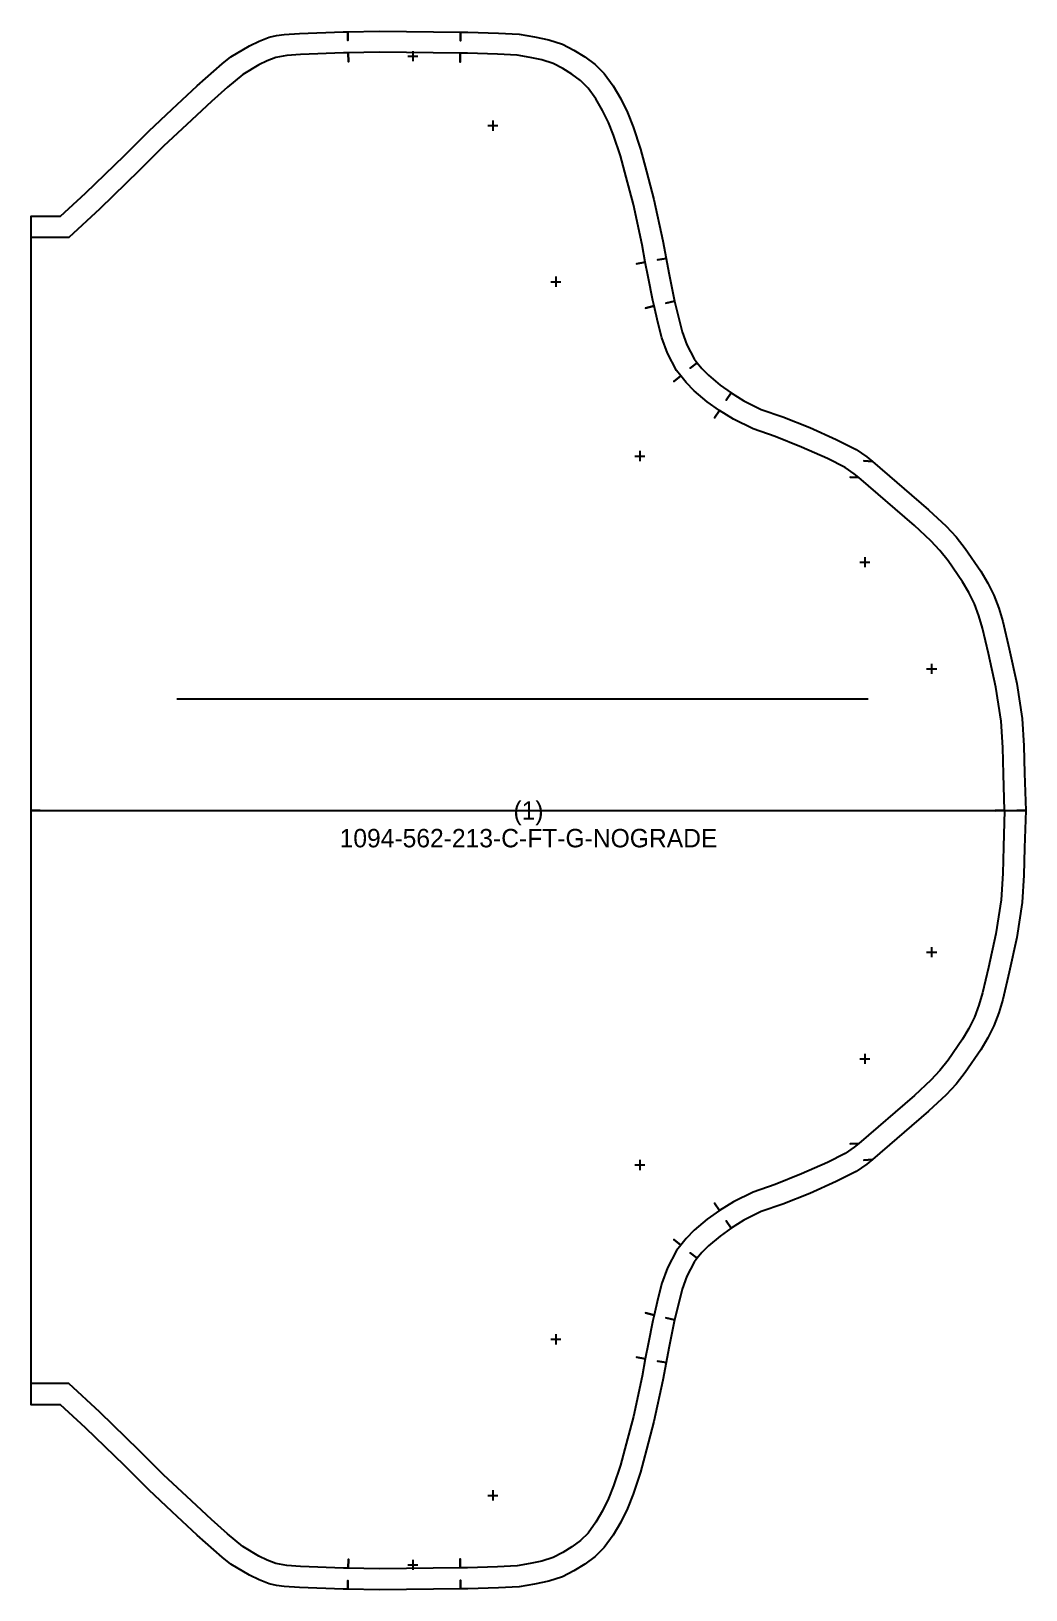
# Model space of a CAD drawing. Header units: inches. Extents: x 0 to 17.7, y 0 to 27.7.
import ezdxf
from ezdxf.enums import TextEntityAlignment as Align

# ---------------------------------------------------------------- set-up
doc = ezdxf.new("R2010")
doc.units = ezdxf.units.IN

msp = doc.modelspace()

# ---------------------------------------------------------------- linework, layer by layer
at = {"layer": 'T001L001'}
for points in [[(0, 13.848), (0.157, 13.848), (0, 13.848), (0, 24.407), (0.246, 24.407), (0.522, 24.407), (0.965, 24.815), (1.658, 25.485), (2.088, 25.922), (2.507, 26.31), (2.95, 26.723), (3.244, 26.985), (3.393, 27.118), (3.549, 27.24), (3.877, 27.437), (4.049, 27.521), (4.227, 27.591), (4.36, 27.62), (4.496, 27.636), (4.766, 27.654), (5.539, 27.683), (5.626, 27.685), (5.627, 27.528), (5.626, 27.685), (6.188, 27.696), (7.627, 27.68), (7.625, 27.523), (7.627, 27.68), (7.758, 27.679), (8.3, 27.661), (8.67, 27.641), (8.942, 27.597), (9.193, 27.543), (9.435, 27.463), (9.64, 27.361), (9.834, 27.239), (10.016, 27.101), (10.18, 26.943), (10.338, 26.726), (10.473, 26.493), (10.59, 26.248), (10.692, 25.996), (10.823, 25.602), (10.932, 25.201), (11.063, 24.703), (11.22, 23.971), (11.278, 23.658), (11.123, 23.63), (11.278, 23.658), (11.326, 23.401), (11.407, 22.988), (11.429, 22.9), (11.275, 22.863), (11.429, 22.9), (11.496, 22.617), (11.564, 22.354), (11.647, 22.123), (11.777, 21.871), (11.831, 21.805), (11.708, 21.706), (11.831, 21.805), (11.914, 21.702), (12.031, 21.582), (12.237, 21.408), (12.432, 21.271), (12.345, 21.139), (12.432, 21.271), (12.661, 21.129), (12.968, 20.973), (13.349, 20.842), (13.829, 20.651), (14.302, 20.443), (14.653, 20.264), (14.845, 20.132), (14.945, 20.049), (14.788, 20.06), (14.945, 20.049), (15.941, 19.193), (16.253, 18.901), (16.43, 18.709), (16.593, 18.505), (16.869, 18.101), (16.992, 17.89), (17.1, 17.672), (17.187, 17.441), (17.258, 17.204), (17.374, 16.723), (17.507, 16.105), (17.603, 15.48), (17.632, 14.995), (17.644, 14.509), (17.668, 13.848), (17.51, 13.848), (17.668, 13.848), (17.644, 13.187), (17.632, 12.701), (17.603, 12.216), (17.507, 11.591), (17.374, 10.973), (17.258, 10.492), (17.187, 10.255), (17.1, 10.024), (16.992, 9.806), (16.869, 9.595), (16.593, 9.191), (16.43, 8.987), (16.253, 8.794), (15.941, 8.503), (14.945, 7.646), (14.788, 7.636), (14.945, 7.646), (14.845, 7.564), (14.653, 7.431), (14.302, 7.253), (13.829, 7.045), (13.349, 6.853), (12.968, 6.722), (12.661, 6.567), (12.432, 6.425), (12.345, 6.556), (12.432, 6.425), (12.237, 6.287), (12.031, 6.114), (11.914, 5.993), (11.831, 5.891), (11.708, 5.99), (11.831, 5.891), (11.777, 5.824), (11.647, 5.572), (11.564, 5.341), (11.496, 5.078), (11.429, 4.796), (11.275, 4.832), (11.429, 4.796), (11.407, 4.708), (11.326, 4.295), (11.278, 4.037), (11.123, 4.066), (11.278, 4.037), (11.22, 3.724), (11.063, 2.992), (10.932, 2.495), (10.823, 2.093), (10.692, 1.7), (10.59, 1.448), (10.473, 1.203), (10.338, 0.969), (10.18, 0.753), (10.016, 0.595), (9.834, 0.456), (9.64, 0.335), (9.435, 0.232), (9.193, 0.152), (8.942, 0.099), (8.67, 0.055), (8.3, 0.035), (7.758, 0.017), (7.627, 0.016), (7.625, 0.173), (7.627, 0.016), (6.188, 0), (5.626, 0.01), (5.627, 0.168), (5.626, 0.01), (5.539, 0.012), (4.766, 0.041), (4.496, 0.06), (4.36, 0.076), (4.227, 0.105), (4.049, 0.175), (3.877, 0.258), (3.549, 0.456), (3.393, 0.578), (3.244, 0.71), (2.95, 0.972), (2.507, 1.386), (2.088, 1.774), (1.658, 2.211), (0.965, 2.881), (0.522, 3.289), (0.246, 3.289), (0, 3.289), (0, 13.848)], [(17.292, 13.848), (17.135, 13.842), (17.292, 13.848), (17.269, 14.494), (17.258, 14.967), (17.23, 15.438), (17.137, 16.04), (17.008, 16.636), (16.901, 17.085), (16.834, 17.305), (16.754, 17.52), (16.654, 17.72), (16.542, 17.913), (16.289, 18.284), (16.141, 18.468), (15.982, 18.642), (15.69, 18.914), (14.703, 19.763), (14.546, 19.773), (14.703, 19.763), (14.618, 19.833), (14.461, 19.941), (14.144, 20.102), (13.683, 20.305), (13.215, 20.492), (12.822, 20.627), (12.477, 20.801), (12.225, 20.958), (12.138, 20.827), (12.225, 20.958), (12.008, 21.111), (11.775, 21.307), (11.633, 21.453), (11.539, 21.57), (11.416, 21.471), (11.539, 21.57), (11.462, 21.666), (11.303, 21.973), (11.205, 22.244), (11.132, 22.527), (11.064, 22.813), (10.911, 22.776), (11.064, 22.813), (11.041, 22.908), (10.957, 23.33), (10.909, 23.59), (10.755, 23.562), (10.909, 23.59), (10.852, 23.898), (10.698, 24.616), (10.571, 25.099), (10.468, 25.479), (10.344, 25.851), (10.254, 26.073), (10.151, 26.289), (10.032, 26.495), (9.892, 26.686), (9.756, 26.818), (9.605, 26.932), (9.444, 27.033), (9.273, 27.119), (9.072, 27.185), (8.863, 27.23), (8.63, 27.267), (8.284, 27.286), (7.75, 27.304), (7.623, 27.305), (7.621, 27.148), (7.623, 27.305), (6.19, 27.321), (5.633, 27.31), (5.634, 27.153), (5.633, 27.31), (5.55, 27.309), (4.786, 27.28), (4.54, 27.263), (4.347, 27.23), (4.192, 27.171), (4.043, 27.097), (3.758, 26.926), (3.489, 26.702), (3.203, 26.446), (2.763, 26.035), (2.349, 25.653), (1.921, 25.219), (1.222, 24.542), (0.668, 24.032), (0.246, 24.032), (0, 24.032)], [(6.689, 27.251), (6.87, 27.251)], [(6.779, 27.342), (6.779, 27.161)], [(8.201, 26.109), (8.201, 25.927)], [(8.11, 26.018), (8.292, 26.018)], [(9.32, 23.335), (9.32, 23.153)], [(9.23, 23.244), (9.411, 23.244)], [(10.812, 20.237), (10.812, 20.055)], [(10.721, 20.146), (10.903, 20.146)], [(14.809, 18.351), (14.809, 18.169)], [(14.718, 18.26), (14.9, 18.26)], [(15.904, 16.365), (16.086, 16.365)], [(15.995, 16.456), (15.995, 16.274)], [(2.586, 15.835), (14.867, 15.835)], [(17.292, 13.848), (17.135, 13.853), (17.292, 13.848), (17.269, 13.202), (17.258, 12.729), (17.23, 12.258), (17.137, 11.655), (17.008, 11.059), (16.901, 10.611), (16.834, 10.391), (16.754, 10.176), (16.654, 9.976), (16.542, 9.782), (16.289, 9.412), (16.141, 9.228), (15.982, 9.054), (15.69, 8.782), (14.703, 7.933), (14.546, 7.922), (14.703, 7.933), (14.618, 7.863), (14.461, 7.754), (14.144, 7.593), (13.683, 7.391), (13.215, 7.204), (12.822, 7.069), (12.477, 6.894), (12.225, 6.738), (12.138, 6.869), (12.225, 6.738), (12.008, 6.585), (11.775, 6.389), (11.633, 6.242), (11.539, 6.126), (11.416, 6.225), (11.539, 6.126), (11.462, 6.03), (11.303, 5.722), (11.205, 5.452), (11.132, 5.169), (11.064, 4.883), (10.911, 4.92), (11.064, 4.883), (11.041, 4.788), (10.957, 4.365), (10.909, 4.105), (10.755, 4.134), (10.909, 4.105), (10.852, 3.798), (10.698, 3.079), (10.571, 2.597), (10.468, 2.217), (10.344, 1.845), (10.254, 1.622), (10.151, 1.406), (10.032, 1.2), (9.892, 1.009), (9.756, 0.878), (9.605, 0.763), (9.444, 0.662), (9.273, 0.577), (9.072, 0.51), (8.863, 0.466), (8.63, 0.428), (8.284, 0.41), (7.75, 0.392), (7.623, 0.39), (7.621, 0.548), (7.623, 0.39), (6.19, 0.375), (5.633, 0.385), (5.634, 0.543), (5.633, 0.385), (5.55, 0.387), (4.786, 0.416), (4.54, 0.433), (4.347, 0.465), (4.192, 0.525), (4.043, 0.598), (3.758, 0.77), (3.489, 0.994), (3.203, 1.249), (2.763, 1.661), (2.349, 2.043), (1.921, 2.477), (1.222, 3.154), (0.668, 3.664), (0.246, 3.664), (0, 3.664)], [(0, 13.848), (17.668, 13.848)], [(15.995, 11.422), (15.995, 11.24)], [(15.904, 11.331), (16.086, 11.331)], [(14.718, 9.436), (14.9, 9.436)], [(14.809, 9.527), (14.809, 9.345)], [(10.721, 7.55), (10.903, 7.55)], [(10.812, 7.641), (10.812, 7.459)], [(9.23, 4.452), (9.411, 4.452)], [(9.32, 4.543), (9.32, 4.361)], [(8.11, 1.678), (8.292, 1.678)], [(8.201, 1.769), (8.201, 1.587)], [(6.689, 0.444), (6.87, 0.444)], [(6.779, 0.535), (6.779, 0.353)]]:
    msp.add_lwpolyline(points, dxfattribs=at)

# ---------------------------------------------------------------- texts
at = {"layer": 'ABC'}
for s, height, p in [('(1)', 0.3272, (8.834, 13.848)), ('1094-562-213-C-FT-G-NOGRADE', 0.32716, (8.834, 13.357))]:
    msp.add_text(s, height=height, dxfattribs=at).set_placement(p, align=Align.MIDDLE_CENTER)

doc.saveas('drawing.dxf')
